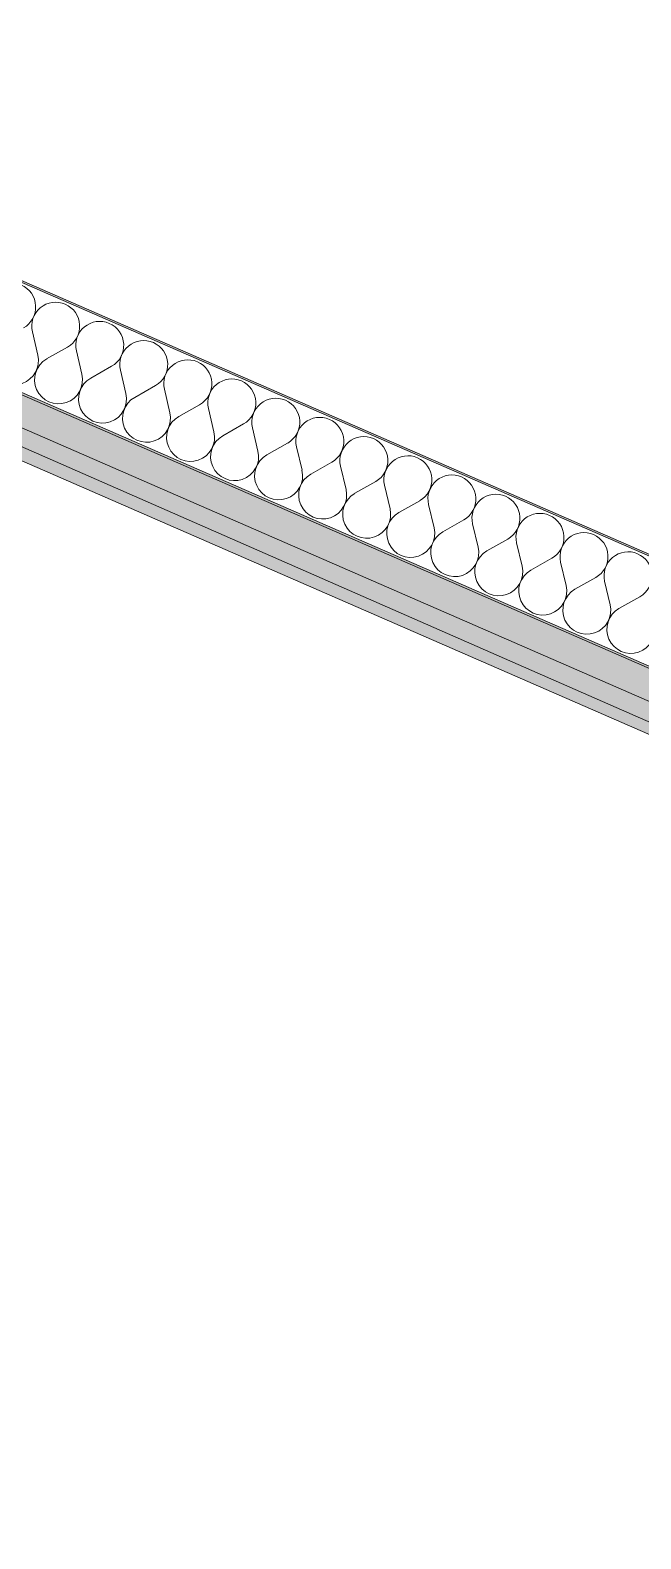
# Model space of a CAD drawing. Header units: millimetres. Extents: x -89663 to 74273, y -103666 to 18539.
# Drawn here: x -41197 to -40895, y -62348 to -61600 of the extents above; entities that cross this region are included whole.
import ezdxf
from ezdxf.enums import TextEntityAlignment as Align

# ---------------------------------------------------------------- set-up
doc = ezdxf.new("R2010")
doc.units = ezdxf.units.MM
doc.header["$MEASUREMENT"] = 0
for name, color, linetype in [('A-25-M_Wall_Int', 7, 'Continuous'), ('New_A-05-M_Gross_Int_Circulation', 7, 'Continuous'), ('New_A-25-M_Wall_Int', 7, 'Continuous')]:
    doc.layers.add(name, color=color, linetype=linetype)
for name, color, linetype, lineweight in [('A-25-M_Wall_Int_Pen_No__1', 7, 'Continuous', 13), ('A-25-M_Wall_Int_Pen_No__150', 7, 'Continuous', 0), ('New_A-25-M_Wall_Int_Pen_No__1', 7, 'Continuous', 13), ('New_ArchiCAD Zone Stamps_Pen_No__9', 7, 'Continuous', 13)]:
    doc.layers.add(name, color=color, linetype=linetype, lineweight=lineweight)
for name, color, linetype, lineweight, true_color in [('A-25-M_Wall_Int_Pen_No__107', 7, 'Continuous', 15, 0xa6a6a6), ('A-25-M_Wall_Int_Pen_No__81', 7, 'Continuous', 20, 0x6a6a6a), ('New_A-05-M_Gross_Int_Circulation_Pen_No__74', 7, 'Continuous', 20, 0x606060), ('New_A-25-M_Wall_Int_Pen_No__107', 7, 'Continuous', 15, 0xa6a6a6)]:
    doc.layers.add(name, color=color, linetype=linetype, lineweight=lineweight, true_color=true_color)
doc.styles.add('GENERATED_STYLE_1', font='')
doc.styles.add('GENERATED_STYLE_3', font='')
doc.styles.get('GENERATED_STYLE_1').set_extended_font_data('Arial', bold=True)
doc.styles.get('GENERATED_STYLE_3').set_extended_font_data('Arial')

# ---------------------------------------------------------------- blocks, each defined once
blk = doc.blocks.new('Stair 07 _INB 0168_3_1', base_point=(-36902.6, -62923.54))
at = {"layer": 'New_A-05-M_Gross_Int_Circulation_Pen_No__74', "linetype": 'Continuous'}
blk.add_line((-38517.46, -62984.31), (-41614.53, -61625.29), dxfattribs=at)
blk.add_arc((-4141.99, -57209.05), 37731.88, 186.721455, 191.645003, dxfattribs=at)
at = {"layer": 'New_ArchiCAD Zone Stamps_Pen_No__9'}
for tag, height, style, p in [('ROOM_NAME', 250, 'GENERATED_STYLE_1', (-37168.15, -61611.29)), ('zoneNameLine2', 250, 'GENERATED_STYLE_1', (-37356.58, -62043.42)), ('ROOM_NUMBER', 200, 'GENERATED_STYLE_3', (-37545.01, -62464.13)), ('measuredAreaCode', 200, 'GENERATED_STYLE_3', (-37702.04, -62824.24)), ('DUMMY_649', 200, 'GENERATED_STYLE_3', (-37394.63, -62958.28)), ('DUMMY_650', 200, 'GENERATED_STYLE_3', (-36905.29, -63171.66)), ('DUMMY_651', 133.33, 'GENERATED_STYLE_3', (-36626, -63278.2))]:
    blk.add_attdef(tag, text='', height=height, rotation=336.44041, dxfattribs=dict(at, style=style)).set_placement(p, align=Align.TOP_LEFT)
blk = doc.blocks.new('Wall_144_1', base_point=(-41650.69, -61617.63))
at = {"layer": 'New_A-25-M_Wall_Int_Pen_No__107', "linetype": 'Continuous'}
for points in [[(-41684.58, -61586.49, 0.020784), (-41197.92, -64625.86), (-41183.53, -64621.37, -0.020714), (-41668.66, -61593.43)], [(-41666.62, -61610.69, 0.020699), (-41180.53, -64636.15), (-41166.13, -64631.65, -0.020629), (-41650.69, -61617.63)]]:
    blk.add_hatch(color=256, dxfattribs=at).paths.add_polyline_path(points)
at = {"layer": 'New_A-25-M_Wall_Int_Pen_No__1', "linetype": 'Continuous'}
for radius, start, end in [(37026.18, 186.729082, 191.475746), (37011.18, 186.769546, 191.520049)]:
    blk.add_arc((-4897.54, -57254.9), radius, start, end, dxfattribs=at)
blk = doc.blocks.new('*X609')
at = {"layer": 'A-25-M_Wall_Int_Pen_No__150', "linetype": 'Continuous'}
for p, q in [((-41193.56, -61761.06), (-41196.3, -61749.48)), ((-41189.2, -61762.97), (-41178.84, -61757.09)), ((-41171.74, -61770.58), (-41174.48, -61759)), ((-41167.37, -61772.48), (-41157.02, -61766.61)), ((-41149.91, -61780.1), (-41152.65, -61768.51)), ((-41145.55, -61782), (-41135.19, -61776.13)), ((-41128.09, -61789.61), (-41130.83, -61778.03)), ((-41123.72, -61791.52), (-41113.37, -61785.64)), ((-41106.26, -61799.13), (-41109, -61787.55)), ((-41101.9, -61801.03), (-41091.54, -61795.16)), ((-41084.44, -61808.65), (-41087.18, -61797.06)), ((-41080.07, -61810.55), (-41069.72, -61804.68)), ((-41062.61, -61818.16), (-41065.35, -61806.58)), ((-41058.25, -61820.07), (-41047.89, -61814.19)), ((-41040.79, -61827.68), (-41043.53, -61816.1)), ((-41036.42, -61829.58), (-41026.07, -61823.71)), ((-41018.96, -61837.2), (-41021.7, -61825.61)), ((-41014.6, -61839.1), (-41004.24, -61833.23)), ((-40997.14, -61846.71), (-40999.88, -61835.13)), ((-40992.77, -61848.62), (-40982.42, -61842.74)), ((-40975.31, -61856.23), (-40978.05, -61844.65)), ((-40970.95, -61858.13), (-40960.59, -61852.26)), ((-40953.49, -61865.75), (-40956.23, -61854.16)), ((-40949.12, -61867.65), (-40938.77, -61861.78)), ((-40931.66, -61875.26), (-40934.4, -61863.68)), ((-40927.3, -61877.17), (-40916.94, -61871.29)), ((-40909.84, -61884.78), (-40912.58, -61873.2)), ((-40905.47, -61886.68), (-40895.12, -61880.81))]:
    blk.add_line(p, q, dxfattribs=at)
for centre, start, end in [((-41206.54, -61737.22), 299.57051, 66.44041), ((-41184.72, -61746.74), 66.44041, 193.31031), ((-41184.72, -61746.74), 299.57051, 66.44041), ((-41162.89, -61756.26), 66.44041, 193.31031), ((-41162.89, -61756.26), 299.57051, 66.44041), ((-41205.15, -61763.8), 119.57051, 13.31031), ((-41141.07, -61765.77), 66.44041, 193.31031), ((-41141.07, -61765.77), 299.57051, 66.44041), ((-41183.32, -61773.32), 119.57051, 13.31031), ((-41119.24, -61775.29), 66.44041, 193.31031), ((-41119.24, -61775.29), 299.57051, 66.44041), ((-41161.5, -61782.84), 119.57051, 13.31031), ((-41097.42, -61784.81), 66.44041, 193.31031), ((-41097.42, -61784.81), 299.57051, 66.44041), ((-41139.67, -61792.36), 119.57051, 13.31031), ((-41075.59, -61794.32), 66.44041, 193.31031), ((-41075.59, -61794.32), 299.57051, 66.44041), ((-41117.85, -61801.87), 119.57051, 13.31031), ((-41053.77, -61803.84), 66.44041, 193.31031), ((-41053.77, -61803.84), 299.57051, 66.44041), ((-41096.02, -61811.39), 119.57051, 13.31031), ((-41031.94, -61813.36), 66.44041, 193.31031), ((-41031.94, -61813.36), 299.57051, 66.44041), ((-41074.2, -61820.91), 119.57051, 13.31031), ((-41010.12, -61822.87), 66.44041, 193.31031), ((-41010.12, -61822.87), 299.57051, 66.44041), ((-41052.37, -61830.42), 119.57051, 13.31031), ((-40988.29, -61832.39), 66.44041, 193.31031), ((-40988.29, -61832.39), 299.57051, 66.44041), ((-41030.55, -61839.94), 119.57051, 13.31031), ((-40966.47, -61841.91), 66.44041, 193.31031), ((-40966.47, -61841.91), 299.57051, 66.44041), ((-41008.72, -61849.46), 119.57051, 13.31031), ((-40944.64, -61851.42), 66.44041, 193.31031), ((-40944.64, -61851.42), 299.57051, 66.44041), ((-40986.9, -61858.97), 119.57051, 13.31031), ((-40922.82, -61860.94), 66.44041, 193.31031), ((-40922.82, -61860.94), 299.57051, 66.44041), ((-40965.07, -61868.49), 119.57051, 13.31031), ((-40900.99, -61870.46), 66.44041, 193.31031), ((-40900.99, -61870.46), 299.57051, 66.44041), ((-40943.25, -61878.01), 119.57051, 13.31031), ((-40921.42, -61887.52), 119.57051, 13.31031), ((-40899.6, -61897.04), 119.57051, 13.31031)]:
    blk.add_arc(centre, 11.9, start, end, dxfattribs=at)
blk = doc.blocks.new('Wall_188_1', base_point=(-38544.6, -62972.04))
at = {"layer": 'A-25-M_Wall_Int_Pen_No__107', "linetype": 'Continuous'}
for points in [[(-41668.66, -61593.39), (-41668.61, -61593.45), (-38613.5, -62925.63), (-38590.74, -62919.19), (-41670.69, -61576.18, 0.000117)], [(-41650.69, -61617.63), (-38636.27, -62932.07), (-38613.5, -62925.63), (-41652.73, -61600.38, 0.000117)]]:
    blk.add_hatch(color=256, dxfattribs=at).paths.add_polyline_path(points)
at = {"layer": 'A-25-M_Wall_Int_Pen_No__81', "linetype": 'Continuous', "lineweight": 0, "true_color": 0x353535}
for points in [[(-41747.48, -61487.06), (-38513.34, -62897.3), (-38511.83, -62896.87), (-41747.62, -61485.91)], [(-41686.61, -61569.17), (-41686.54, -61569.27), (-38590.74, -62919.19), (-38589.22, -62918.76), (-41686.74, -61568.09)]]:
    blk.add_hatch(color=250, dxfattribs=at).paths.add_polyline_path(points)
at = {"layer": 'A-25-M_Wall_Int_Pen_No__1', "linetype": 'Continuous'}
for p, q in [((-41747.48, -61487.06), (-38513.34, -62897.3)), ((-41687.73, -61567.66), (-38589.22, -62918.76)), ((-41686.54, -61569.27), (-38590.74, -62919.19)), ((-41668.61, -61593.45), (-38613.5, -62925.63))]:
    blk.add_line(p, q, dxfattribs=at)
at = {"layer": 'A-25-M_Wall_Int_Pen_No__1', "linetype": 'Continuous', "flags": 128}
for points in [[(-38511.83, -62896.87), (-41748.68, -61485.45)], [(-41650.69, -61617.63), (-38636.27, -62932.07)]]:
    blk.add_lwpolyline(points, dxfattribs=at)
at = {"layer": 'A-25-M_Wall_Int', "color": 250, "lineweight": 50, "true_color": 0x2a2a2a}
blk.add_blockref('*X609', (0, 0), dxfattribs=at)

msp = doc.modelspace()

# ---------------------------------------------------------------- block references
at = {"layer": 'A-25-M_Wall_Int', "color": 250, "lineweight": 50, "true_color": 0x2a2a2a}
msp.add_blockref('Wall_188_1', (-38544.6, -62972.04), dxfattribs=at)
at = {"layer": 'New_A-05-M_Gross_Int_Circulation', "linetype": 'Continuous'}
msp.add_blockref('Stair 07 _INB 0168_3_1', (-36902.6, -62923.54), dxfattribs=at)
at = {"layer": 'New_A-25-M_Wall_Int', "color": 250, "lineweight": 50, "true_color": 0x2a2a2a}
msp.add_blockref('Wall_144_1', (-41650.69, -61617.63), dxfattribs=at)

doc.saveas('drawing.dxf')
